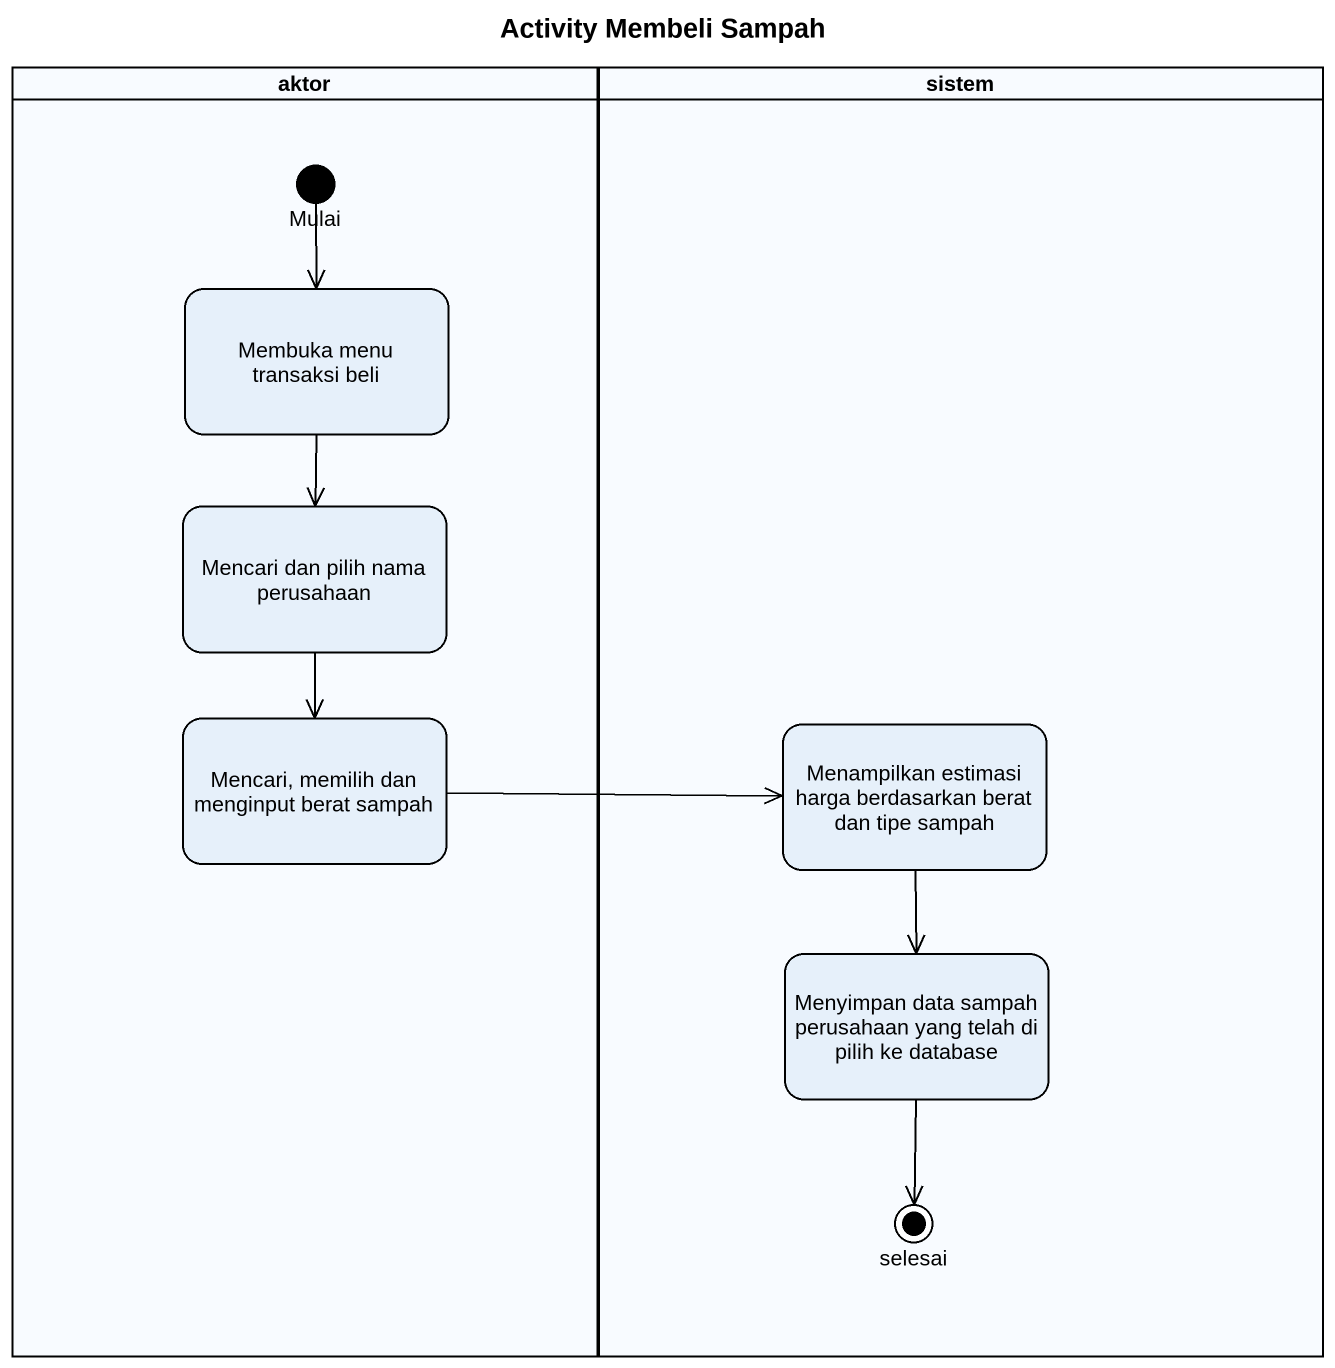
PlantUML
@startuml
title Activity Membeli Sampah
hide empty description
state aktor <<partition>> {
  state Mulai <<start>>
  state "Membuka menu transaksi beli" as Membuka_menu_transaksi_beli
  state "Mencari dan pilih nama perusahaan" as Mencari_dan_pilih_nama
  state "Mencari, memilih dan menginput berat sampah" as Mencari_memilih_dan
}
state sistem <<partition>> {
  state "Menampilkan estimasi harga berdasarkan berat dan tipe sampah" as Menampilkan_estimasi_harga
  state "Menyimpan data sampah perusahaan yang telah di pilih ke database" as Menyimpan_data_sampah
  state selesai <<end>>
}
Mulai --> Membuka_menu_transaksi_beli
Membuka_menu_transaksi_beli --> Mencari_dan_pilih_nama
Mencari_dan_pilih_nama --> Mencari_memilih_dan
Mencari_memilih_dan -right-> Menampilkan_estimasi_harga
Menampilkan_estimasi_harga --> Menyimpan_data_sampah
Menyimpan_data_sampah --> selesai
@enduml
